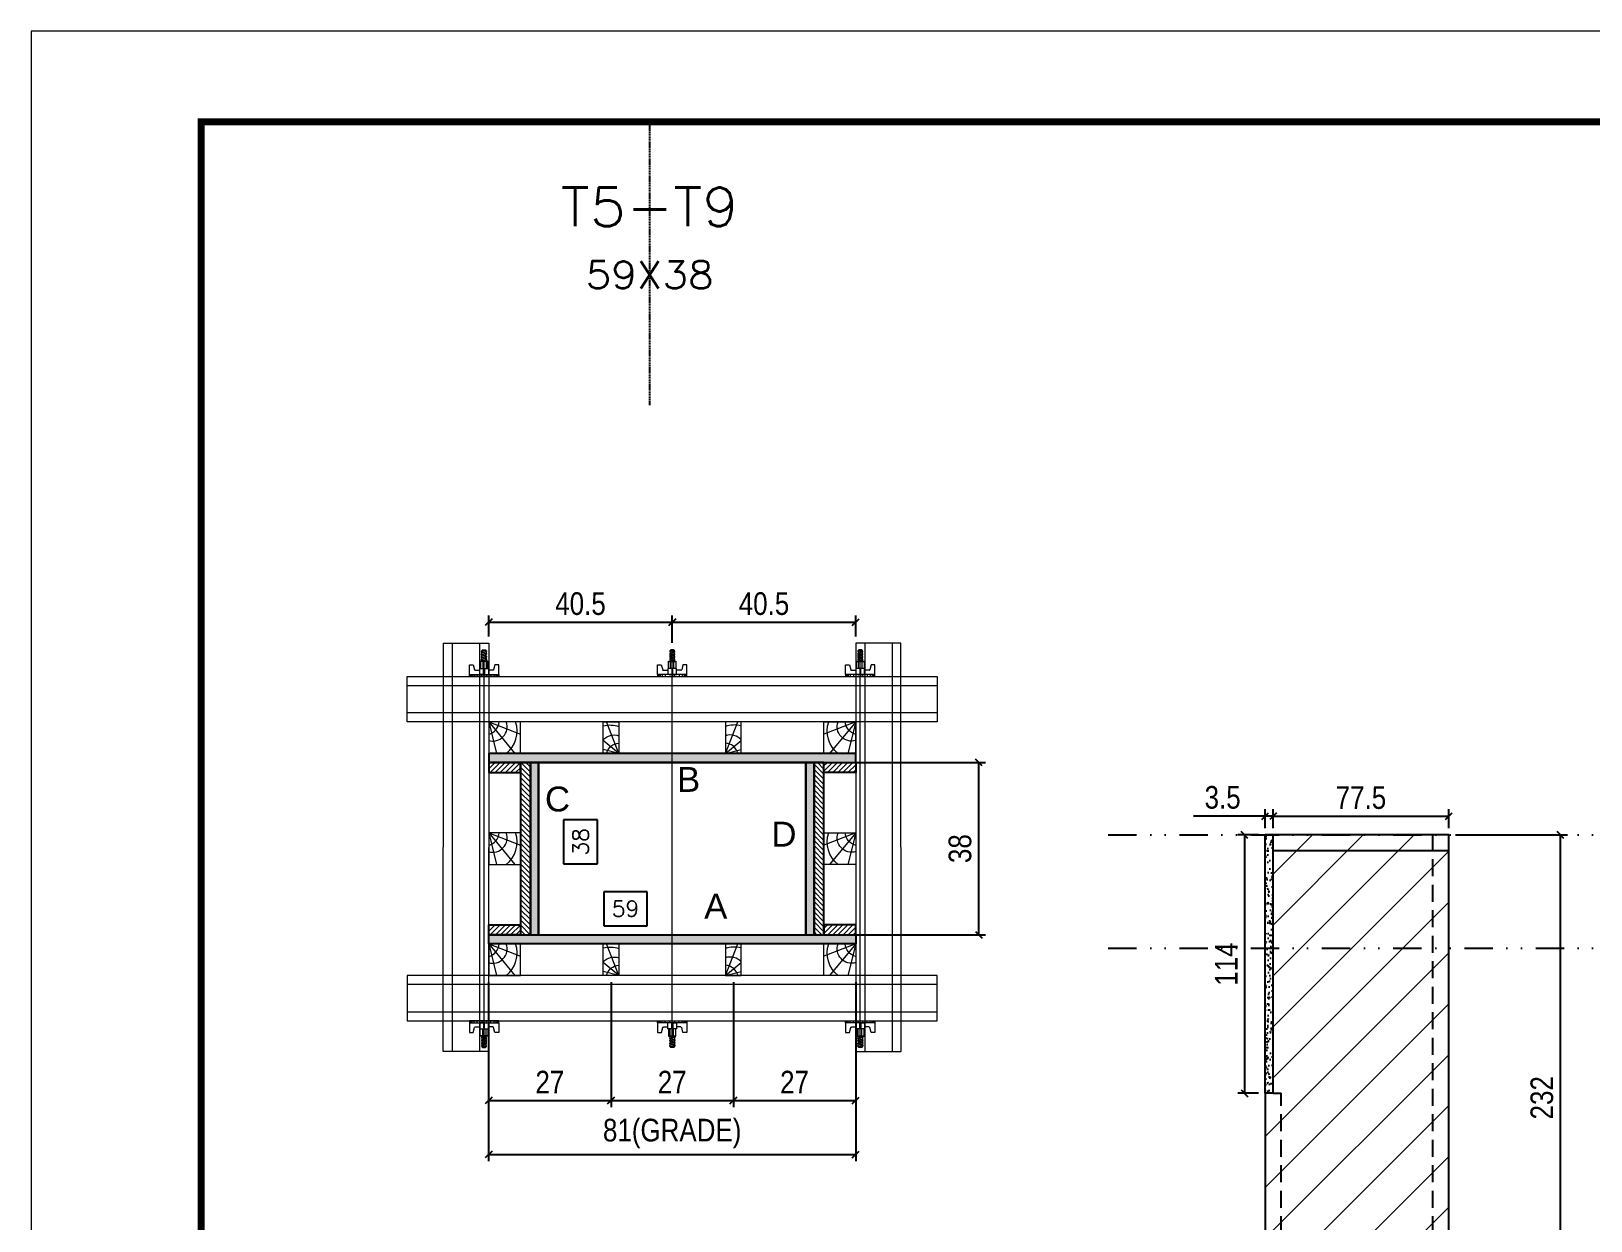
# Model space of a CAD drawing. Extents: x 14400 to 27878, y -21631 to 6985.
# Drawn here: x 17583 to 18272, y -7323 to -6798 of the extents above; entities that cross this region are included whole.
import ezdxf
from ezdxf.enums import TextEntityAlignment as Align

# ---------------------------------------------------------------- set-up
doc = ezdxf.new("R2010")
doc.units = 0
for name, pattern in [('DASHED', [0.75, 0.5, -0.25]), ('DIVIDE2', [0.625, 0.25, -0.125, 0, -0.125, 0, -0.125]), ('HIDDEN', [0.375, 0.25, -0.125])]:
    doc.linetypes.add(name, pattern=pattern)
for name, color, linetype in [('CHAPA', 1, 'Continuous'), ('COTA', 241, 'Continuous'), ('MEIO_PONT', 93, 'Continuous'), ('Nível', 160, 'Continuous'), ('Painéis', 200, 'Continuous'), ('SARR_2.2x7', 40, 'Continuous'), ('SARRAFO', 251, 'Continuous'), ('Texto de Titulo', 7, 'Continuous'), ('Texto Qtd Sarr', 242, 'Continuous'), ('TEXTO_GERAL', 7, 'Continuous')]:
    doc.layers.add(name, color=color, linetype=linetype)
for name, color, linetype, lineweight in [('Folhas', 255, 'Continuous', 9), ('Hachura', 251, 'Continuous', 9), ('Madeira', 126, 'Continuous', 18), ('Perfil Metálico', 224, 'Continuous', 18), ('SARRAFO DE PRESSAO', 251, 'DASHED', 9), ('Texto Seção', 7, 'Continuous', 15)]:
    doc.layers.add(name, color=color, linetype=linetype, lineweight=lineweight)
doc.styles.add('ARIAL', font='arial.ttf')
doc.styles.add('COTA TECNICA', font='techl___.ttf', dxfattribs={"height": 10})
doc.styles.add('COTA TECNICA 2X', font='techl___.ttf', dxfattribs={"height": 10})
doc.styles.add('ROMANS', font='romans.shx')
doc.dimstyles.new('PAINEL', dxfattribs={"dimtxt": 10, "dimasz": 3, "dimexe": 3, "dimexo": 3, "dimgap": 3, "dimtad": 1, "dimdec": 1, "dimzin": 12, "dimdsep": 46, "dimtxsty": 'COTA TECNICA', "dimblk1": 'OBLIQUE', "dimblk2": 'OBLIQUE', "dimsah": 1, "dimcen": 0.9, "dimclrd": 4, "dimclre": 4, "dimclrt": 240, "dimadec": 1, "dimazin": 3, "dimtfac": 1, "dimtdec": 1, "dimtmove": 0, "dimatfit": 3, "dimfxl": 1, "dimtolj": 1, "dimtzin": 12, "dimarcsym": 0})
doc.dimstyles.new('SECAO PILAR', dxfattribs={"dimtxt": 10, "dimasz": 3, "dimexe": 3, "dimexo": 3, "dimgap": 3, "dimtad": 1, "dimdec": 1, "dimlfac": 0.5, "dimzin": 12, "dimdsep": 46, "dimtxsty": 'COTA TECNICA 2X', "dimblk1": 'OBLIQUE', "dimblk2": 'OBLIQUE', "dimsah": 1, "dimcen": 0.9, "dimclrd": 256, "dimclre": 256, "dimclrt": 256, "dimadec": 1, "dimazin": 3, "dimtfac": 1, "dimtdec": 1, "dimtmove": 0, "dimatfit": 3, "dimfxl": 1, "dimtolj": 1, "dimtzin": 12, "dimarcsym": 0})
doc.dimstyles.new('SECÇÃO 2', dxfattribs={"dimtxt": 7, "dimasz": 6, "dimexe": 0.18, "dimexo": 2, "dimgap": -4, "dimtad": 3, "dimdec": 1, "dimlfac": 0.5, "dimzin": 12, "dimdsep": 46, "dimtxsty": 'ROMANS', "dimblk": 'ARCHTICK', "dimcen": 0.09, "dimse1": 1, "dimse2": 1, "dimsd1": 1, "dimsd2": 1, "dimclrd": 180, "dimclre": 5, "dimclrt": 1, "dimadec": 0, "dimazin": 3, "dimtfac": 1, "dimtdec": 1, "dimtofl": 0, "dimtmove": 0, "dimatfit": 3, "dimldrblk": 'ARCHTICK', "dimfxl": 1, "dimtolj": 1, "dimtzin": 0, "dimarcsym": 0})

# ---------------------------------------------------------------- blocks, each defined once
blk = doc.blocks.new('9999999999')
at = {"layer": 'Folhas'}
blk.add_lwpolyline([(98138.98, 34190.21), (99623.98, 34190.21), (99623.98, 35240.21), (98138.98, 35240.21)], close=True, dxfattribs=at)
at = {"layer": 'Folhas', "color": 30, "const_width": 3}
blk.add_lwpolyline([(98213.98, 34230.21), (99583.98, 34230.21), (99583.98, 35200.21), (98213.98, 35200.21)], close=True, dxfattribs=at)
blk = doc.blocks.new('titulo1')
at = {"layer": 'Defpoints', "color": 252, "linetype": 'HIDDEN', "ltscale": 2}
blk.add_line((0, 0), (0, 125), dxfattribs=at)
at = {"layer": 'Defpoints', "style": 'ROMANS', "oblique": 15}
blk.add_attdef('FOLHA', text='', height=10, dxfattribs=at).set_placement((0, 15.58), align=Align.MIDDLE_CENTER)
at = {"layer": 'Texto Qtd Sarr', "color": 3, "style": 'ROMANS', "oblique": 15}
for tag, height, p in [('TITULO', 17, (0, 71.45)), ('SEÇÃO', 12, (0, 41.55))]:
    blk.add_attdef(tag, text='', height=height, dxfattribs=at).set_placement(p, align=Align.MIDDLE_CENTER)
blk = doc.blocks.new('*D2176')
at = {"layer": 'COTA', "color": 180, "lineweight": -2, "transparency": 16777216}
for p, q in [((17855.28, -7177.93), (17836.28, -7177.93)), ((17836.28, -7177.93), (17836.28, -7192.93)), ((17855.28, -7192.93), (17855.28, -7177.93)), ((17836.28, -7192.93), (17855.28, -7192.93))]:
    blk.add_line(p, q, dxfattribs=at)
at = {"layer": 'Defpoints', "color": 0, "transparency": 16777216}
for p in [(17807.39, -7196.93), (17925.39, -7196.93), (17925.39, -7196.93)]:
    blk.add_point(p, dxfattribs=at)
at = {"layer": 'COTA', "color": 1, "transparency": 16777216, "insert": (17845.78, -7185.43), "char_height": 7, "attachment_point": 5, "style": 'ROMANS'}
blk.add_mtext('\\A1;59', dxfattribs=at)
blk = doc.blocks.new('_ArchTick')
at = {"color": 0, "linetype": 'ByBlock', "const_width": 0.15}
blk.add_lwpolyline([(-0.5, -0.5), (0.5, 0.5)], dxfattribs=at)
blk = doc.blocks.new('*D2177')
at = {"layer": 'COTA', "color": 180, "lineweight": -2, "transparency": 16777216}
for p, q in [((17833.47, -7146.26), (17818.47, -7146.26)), ((17818.47, -7146.26), (17818.47, -7165.6)), ((17833.47, -7165.6), (17833.47, -7146.26)), ((17818.47, -7165.6), (17833.47, -7165.6))]:
    blk.add_line(p, q, dxfattribs=at)
at = {"layer": 'Defpoints', "color": 0, "transparency": 16777216}
for p in [(17807.39, -7120.93), (17837.47, -7120.93), (17807.39, -7196.93)]:
    blk.add_point(p, dxfattribs=at)
at = {"layer": 'COTA', "color": 1, "transparency": 16777216, "insert": (17825.97, -7155.93), "char_height": 7, "attachment_point": 5, "rotation": 90, "style": 'ROMANS'}
blk.add_mtext('\\A1;38', dxfattribs=at)
blk = doc.blocks.new('_Oblique')
at = {"color": 0, "linetype": 'ByBlock', "lineweight": -2}
blk.add_line((-0.5, -0.5), (0.5, 0.5), dxfattribs=at)
blk = doc.blocks.new('*D2181')
at = {"layer": 'COTA', "lineweight": -2, "transparency": 16777216}
for p, q in [((17931.99, -7120.93), (18004.72, -7120.93)), ((18001.72, -7196.93), (18001.72, -7120.93)), ((17931.99, -7196.93), (18004.72, -7196.93))]:
    blk.add_line(p, q, dxfattribs=at)
at = {"layer": 'Defpoints', "color": 0, "transparency": 16777216}
for p in [(17928.99, -7120.93), (18001.72, -7120.93), (17928.99, -7196.93)]:
    blk.add_point(p, dxfattribs=at)
at = {"layer": 'COTA', "lineweight": -2, "transparency": 16777216, "xscale": 3, "yscale": 3, "zscale": 3}
for p, rotation in [((18001.72, -7120.93), 90), ((18001.72, -7196.93), 270)]:
    blk.add_blockref('_Oblique', p, dxfattribs=dict(at, rotation=rotation))
at = {"layer": 'COTA', "transparency": 16777216, "insert": (17993.48, -7158.93), "char_height": 10, "attachment_point": 5, "rotation": 90, "style": 'COTA TECNICA 2X'}
blk.add_mtext('\\A1;38', dxfattribs=at)
blk = doc.blocks.new('*D2178')
at = {"layer": 'COTA', "lineweight": -2, "transparency": 16777216}
for p, q in [((17785.39, -7217.93), (17785.39, -7296.88)), ((17947.39, -7217.93), (17947.39, -7296.88)), ((17785.39, -7293.88), (17947.39, -7293.88))]:
    blk.add_line(p, q, dxfattribs=at)
at = {"layer": 'Defpoints', "color": 0, "transparency": 16777216}
for p in [(17785.39, -7214.93), (17947.39, -7214.93), (17947.39, -7293.88)]:
    blk.add_point(p, dxfattribs=at)
at = {"layer": 'COTA', "lineweight": -2, "transparency": 16777216, "xscale": 3, "yscale": 3, "zscale": 3, "rotation": 180}
blk.add_blockref('_Oblique', (17785.39, -7293.88), dxfattribs=at)
at = {"layer": 'COTA', "lineweight": -2, "transparency": 16777216, "xscale": 3, "yscale": 3, "zscale": 3}
blk.add_blockref('_Oblique', (17947.39, -7293.88), dxfattribs=at)
at = {"layer": 'COTA', "transparency": 16777216, "insert": (17866.39, -7284.66), "char_height": 10, "attachment_point": 5, "style": 'COTA TECNICA 2X'}
blk.add_mtext('\\A1;81(GRADE)', dxfattribs=at)
blk = doc.blocks.new('*D2179')
at = {"layer": 'COTA', "lineweight": -2, "transparency": 16777216}
for p, q in [((17893.39, -7217.93), (17893.39, -7273.04)), ((17947.39, -7217.93), (17947.39, -7273.04)), ((17893.39, -7270.04), (17947.39, -7270.04))]:
    blk.add_line(p, q, dxfattribs=at)
at = {"layer": 'Defpoints', "color": 0, "transparency": 16777216}
for p in [(17893.39, -7214.93), (17947.39, -7214.93), (17947.39, -7270.04)]:
    blk.add_point(p, dxfattribs=at)
at = {"layer": 'COTA', "lineweight": -2, "transparency": 16777216, "xscale": 3, "yscale": 3, "zscale": 3, "rotation": 180}
blk.add_blockref('_Oblique', (17893.39, -7270.04), dxfattribs=at)
at = {"layer": 'COTA', "lineweight": -2, "transparency": 16777216, "xscale": 3, "yscale": 3, "zscale": 3}
blk.add_blockref('_Oblique', (17947.39, -7270.04), dxfattribs=at)
at = {"layer": 'COTA', "transparency": 16777216, "insert": (17920.39, -7261.97), "char_height": 10, "attachment_point": 5, "style": 'COTA TECNICA 2X'}
blk.add_mtext('\\A1;27', dxfattribs=at)
blk = doc.blocks.new('*D2180')
at = {"layer": 'COTA', "lineweight": -2, "transparency": 16777216}
for p, q in [((17785.39, -7217.93), (17785.39, -7273.04)), ((17839.39, -7217.93), (17839.39, -7273.04)), ((17785.39, -7270.04), (17839.39, -7270.04))]:
    blk.add_line(p, q, dxfattribs=at)
at = {"layer": 'Defpoints', "color": 0, "transparency": 16777216}
for p in [(17785.39, -7214.93), (17839.39, -7214.93), (17839.39, -7270.04)]:
    blk.add_point(p, dxfattribs=at)
at = {"layer": 'COTA', "lineweight": -2, "transparency": 16777216, "xscale": 3, "yscale": 3, "zscale": 3, "rotation": 180}
blk.add_blockref('_Oblique', (17785.39, -7270.04), dxfattribs=at)
at = {"layer": 'COTA', "lineweight": -2, "transparency": 16777216, "xscale": 3, "yscale": 3, "zscale": 3}
blk.add_blockref('_Oblique', (17839.39, -7270.04), dxfattribs=at)
at = {"layer": 'COTA', "transparency": 16777216, "insert": (17812.39, -7261.97), "char_height": 10, "attachment_point": 5, "style": 'COTA TECNICA 2X'}
blk.add_mtext('\\A1;27', dxfattribs=at)
blk = doc.blocks.new('C')
at = {"layer": 'Hachura', "color": 0}
for p, q in [((0, 3.22), (0, -3.22)), ((0.45, 3.22), (0, 3.22)), ((0.46, 3.16), (0, 3.16)), ((0.46, 3.05), (0, 3.05)), ((0.46, 2.88), (0, 2.88)), ((0, 2.75), (0, -1.16)), ((0.46, 2.65), (0, 2.65)), ((0.46, 2.23), (0, 2.23)), ((0.46, 1.51), (0, 1.51)), ((0.39, 0.49), (0.17, 0.49)), ((0.45, -3.23), (0.45, 3.22)), ((0.45, 3.22), (2.58, 3.22)), ((1.74, 0.97), (0.45, 0.97)), ((1.45, 0.1), (0.45, 0.1)), ((1.35, 1.94), (1.35, 0.96)), ((2.58, 2.39), (1.47, 2.09)), ((1.74, -0.97), (1.74, 0.97)), ((1.74, 0.97), (1.74, 0.84)), ((1.74, 0.97), (1.74, 0.84)), ((1.74, 0.84), (3.35, 0.84)), ((3.35, 0.45), (1.74, 0.45)), ((2.58, 3.22), (2.58, 2.39)), ((3.32, 0.84), (3.32, -0.84)), ((3.35, 0.84), (3.35, -0.84)), ((3.68, 0.45), (3.35, 0.45)), ((3.84, -0.52), (3.35, 0.45)), ((3.35, 0.06), (3.67, -0.57)), ((3.68, 0.45), (4.16, -0.52)), ((3.72, 0.5), (4.25, -0.57)), ((4.37, -0.55), (3.83, 0.53)), ((4.15, 0.45), (3.93, 0.45)), ((4.42, -0.52), (3.93, 0.45)), ((4.15, 0.45), (4.26, 0.45)), ((4.26, 0.45), (4.74, -0.52)), ((4.3, 0.5), (4.83, -0.57)), ((4.95, -0.55), (4.41, 0.53)), ((4.51, 0.45), (4.84, 0.45)), ((5, -0.52), (4.51, 0.45)), ((4.84, 0.45), (5.32, -0.52)), ((4.88, 0.5), (5.41, -0.57)), ((5.53, -0.55), (4.99, 0.53)), ((5.58, -0.52), (5.09, 0.45)), ((5.42, 0.45), (5.09, 0.45)), ((5.58, -0.52), (5.09, 0.45)), ((5.42, 0.45), (5.74, -0.19)), ((5.46, 0.5), (5.74, -0.07)), ((5.74, 0.19), (5.57, 0.53)), ((5.74, 0.32), (5.68, 0.45)), ((5.68, 0.45), (5.74, 0.45)), ((5.74, 0.45), (5.9, 0.29)), ((5.74, 0.45), (5.74, -0.52)), ((5.9, -0.36), (5.9, 0.29)), ((0.45, 0), (0, 0)), ((0.46, -1.52), (0, -1.52)), ((0.46, -2.23), (0, -2.23)), ((0.46, -2.65), (0, -2.65)), ((0.46, -2.88), (0, -2.88)), ((0.46, -3.05), (0, -3.05)), ((0.46, -3.16), (0, -3.16)), ((0, -3.22), (2.57, -3.22)), ((0.08, -0.48), (0.29, -0.48)), ((0.29, -0.48), (0.4, -0.48)), ((0.45, 0), (0.45, -0.97)), ((0.45, -0.16), (1.45, -0.16)), ((0.45, -0.65), (0.45, -0.32)), ((0.45, -3.23), (0.45, -0.65)), ((0.45, -0.97), (1.74, -0.97)), ((1.35, -1.94), (1.35, -0.97)), ((2.58, -2.39), (1.47, -2.1)), ((3.35, -0.32), (1.74, -0.32)), ((3.35, -0.84), (1.74, -0.84)), ((2.58, -3.23), (2.58, -2.39)), ((3.35, -0.07), (3.58, -0.52)), ((3.35, -0.52), (3.58, -0.52)), ((3.84, -0.52), (4.16, -0.52)), ((4.42, -0.52), (4.74, -0.52)), ((4.63, -0.52), (4.74, -0.52)), ((5, -0.52), (5.32, -0.52)), ((5.58, -0.52), (5.74, -0.52)), ((5.74, -0.52), (5.9, -0.36)), ((5.74, -0.52), (5.74, -0.52))]:
    blk.add_line(p, q, dxfattribs=at)
for centre, radius, start, end in [((1.52, 1.94), 0.161, 104.7436, 180), ((1.44, -0.03), 0.129, 272.695, 87.305), ((3.81, 0.39), 0.143, 25.5688, 154.4312), ((4.39, 0.39), 0.143, 25.5688, 154.4312), ((4.97, 0.39), 0.143, 25.5688, 154.4312), ((5.55, 0.39), 0.143, 25.5688, 154.4312), ((0.17, -0.37), 0.174, 221.744, 317.8592), ((1.52, -1.94), 0.161, 180, 255.2564), ((3.71, -0.4), 0.174, 222.1408, 318.256), ((4.29, -0.4), 0.174, 222.1408, 318.256), ((4.87, -0.4), 0.174, 222.1408, 318.256), ((5.45, -0.4), 0.174, 222.1408, 318.256), ((5.61, -0.4), 0.174, 317.8592, 318.256)]:
    blk.add_arc(centre, radius, start, end, dxfattribs=at)
blk = doc.blocks.new('PONTALETE')
at = {"layer": 'Madeira'}
for q in [(2.71, 7), (7, 5.76), (7, 1.74)]:
    blk.add_line((0, 0), q, dxfattribs=at)
blk.add_lwpolyline([(0, 0), (7, 0), (7, 7), (0, 7)], close=True, dxfattribs=at)
for centre, radius, start, end in [((2.04, 0.06), 6.23, 37.2818, 109.0913), ((1.09, 0.9), 3.19, 343.603, 109.9847), ((-0.21, -0.78), 3.09, 14.6322, 86.0383)]:
    blk.add_arc(centre, radius, start, end, dxfattribs=at)
blk = doc.blocks.new('MEIO PONTALETE')
at = {"layer": 'Madeira'}
for q in [(2.71, 7), (3.5, 2.88), (3.5, 0.87)]:
    blk.add_line((0, 0), q, dxfattribs=at)
blk.add_lwpolyline([(0, 0), (3.5, 0), (3.5, 7), (0, 7)], close=True, dxfattribs=at)
for centre, radius, start, end in [((2.04, 0.06), 6.23, 76.4499, 109.0913), ((1.09, 0.9), 3.19, 40.9063, 109.9847), ((-0.21, -0.78), 3.09, 14.6322, 86.0383)]:
    blk.add_arc(centre, radius, start, end, dxfattribs=at)
blk = doc.blocks.new('*D2182')
at = {"layer": 'COTA', "lineweight": -2, "transparency": 16777216}
for p, q in [((17839.39, -7217.93), (17839.39, -7273.04)), ((17893.39, -7217.93), (17893.39, -7273.04)), ((17839.39, -7270.04), (17893.39, -7270.04))]:
    blk.add_line(p, q, dxfattribs=at)
at = {"layer": 'Defpoints', "color": 0, "transparency": 16777216}
for p in [(17839.39, -7214.93), (17893.39, -7214.93), (17893.39, -7270.04)]:
    blk.add_point(p, dxfattribs=at)
at = {"layer": 'COTA', "lineweight": -2, "transparency": 16777216, "xscale": 3, "yscale": 3, "zscale": 3, "rotation": 180}
blk.add_blockref('_Oblique', (17839.39, -7270.04), dxfattribs=at)
at = {"layer": 'COTA', "lineweight": -2, "transparency": 16777216, "xscale": 3, "yscale": 3, "zscale": 3}
blk.add_blockref('_Oblique', (17893.39, -7270.04), dxfattribs=at)
at = {"layer": 'COTA', "transparency": 16777216, "insert": (17866.39, -7261.97), "char_height": 10, "attachment_point": 5, "style": 'COTA TECNICA 2X'}
blk.add_mtext('\\A1;27', dxfattribs=at)
blk = doc.blocks.new('*D2183')
at = {"layer": 'COTA', "lineweight": -2, "transparency": 16777216}
for p, q in [((17785.4, -7065.3), (17785.4, -7055.97)), ((17866.45, -7068.13), (17866.45, -7055.97)), ((17785.4, -7058.97), (17866.45, -7058.97))]:
    blk.add_line(p, q, dxfattribs=at)
at = {"layer": 'Defpoints', "color": 0, "transparency": 16777216}
for p in [(17866.45, -7058.97), (17785.4, -7068.3), (17866.45, -7071.13)]:
    blk.add_point(p, dxfattribs=at)
at = {"layer": 'COTA', "lineweight": -2, "transparency": 16777216, "xscale": 3, "yscale": 3, "zscale": 3, "rotation": 180}
blk.add_blockref('_Oblique', (17785.4, -7058.97), dxfattribs=at)
at = {"layer": 'COTA', "lineweight": -2, "transparency": 16777216, "xscale": 3, "yscale": 3, "zscale": 3}
blk.add_blockref('_Oblique', (17866.45, -7058.97), dxfattribs=at)
at = {"layer": 'COTA', "transparency": 16777216, "insert": (17825.93, -7050.86), "char_height": 10, "attachment_point": 5, "style": 'COTA TECNICA 2X'}
blk.add_mtext('\\A1;40.5', dxfattribs=at)
blk = doc.blocks.new('*D2184')
at = {"layer": 'COTA', "lineweight": -2, "transparency": 16777216}
for p, q in [((17866.45, -7068.13), (17866.45, -7055.97)), ((17947.39, -7065.3), (17947.39, -7055.97)), ((17866.45, -7058.97), (17947.39, -7058.97))]:
    blk.add_line(p, q, dxfattribs=at)
at = {"layer": 'Defpoints', "color": 0, "transparency": 16777216}
for p in [(17947.39, -7058.97), (17947.39, -7068.3), (17866.45, -7071.13)]:
    blk.add_point(p, dxfattribs=at)
at = {"layer": 'COTA', "lineweight": -2, "transparency": 16777216, "xscale": 3, "yscale": 3, "zscale": 3, "rotation": 180}
blk.add_blockref('_Oblique', (17866.45, -7058.97), dxfattribs=at)
at = {"layer": 'COTA', "lineweight": -2, "transparency": 16777216, "xscale": 3, "yscale": 3, "zscale": 3}
blk.add_blockref('_Oblique', (17947.39, -7058.97), dxfattribs=at)
at = {"layer": 'COTA', "transparency": 16777216, "insert": (17906.92, -7050.86), "char_height": 10, "attachment_point": 5, "style": 'COTA TECNICA 2X'}
blk.add_mtext('\\A1;40.5', dxfattribs=at)
blk = doc.blocks.new('*D2192')
at = {"layer": 'COTA', "color": 4, "lineweight": -2, "transparency": 16777216}
for p, q in [((18212.16, -7152.89), (18261.53, -7152.89)), ((18258.53, -7384.89), (18258.53, -7152.89)), ((18212.16, -7384.89), (18261.53, -7384.89))]:
    blk.add_line(p, q, dxfattribs=at)
at = {"layer": 'Defpoints', "color": 0, "transparency": 16777216}
for p in [(18209.16, -7152.89), (18258.53, -7152.89), (18209.16, -7384.89)]:
    blk.add_point(p, dxfattribs=at)
at = {"layer": 'COTA', "color": 4, "lineweight": -2, "transparency": 16777216, "xscale": 3, "yscale": 3, "zscale": 3}
for p, rotation in [((18258.53, -7152.89), 90), ((18258.53, -7384.89), 270)]:
    blk.add_blockref('_Oblique', p, dxfattribs=dict(at, rotation=rotation))
at = {"layer": 'COTA', "color": 240, "transparency": 16777216, "insert": (18250.31, -7268.89), "char_height": 10, "attachment_point": 5, "rotation": 90, "style": 'COTA TECNICA'}
blk.add_mtext('\\A1;232', dxfattribs=at)
blk = doc.blocks.new('*D2916')
at = {"layer": 'COTA', "color": 4, "lineweight": -2, "transparency": 16777216}
for p, q in [((18125.16, -7152.89), (18116.03, -7152.89)), ((18119.03, -7152.89), (18119.03, -7266.89)), ((18125.16, -7266.89), (18116.03, -7266.89))]:
    blk.add_line(p, q, dxfattribs=at)
at = {"layer": 'Defpoints', "color": 0, "transparency": 16777216}
for p in [(18128.16, -7152.89), (18119.03, -7266.89), (18128.16, -7266.89)]:
    blk.add_point(p, dxfattribs=at)
at = {"layer": 'COTA', "color": 4, "lineweight": -2, "transparency": 16777216, "xscale": 3, "yscale": 3, "zscale": 3}
for p, rotation in [((18119.03, -7152.89), 90), ((18119.03, -7266.89), 270)]:
    blk.add_blockref('_Oblique', p, dxfattribs=dict(at, rotation=rotation))
at = {"layer": 'COTA', "color": 240, "transparency": 16777216, "insert": (18110.96, -7209.89), "char_height": 10, "attachment_point": 5, "rotation": 90, "style": 'COTA TECNICA'}
blk.add_mtext('\\A1;114', dxfattribs=at)
blk = doc.blocks.new('*D2917')
at = {"layer": 'COTA', "color": 4, "lineweight": -2, "transparency": 16777216}
for p, q in [((18128.16, -7144.57), (18096.55, -7144.57)), ((18128.16, -7149.89), (18128.16, -7141.57)), ((18131.66, -7144.57), (18128.16, -7144.57)), ((18131.66, -7149.89), (18131.66, -7141.57)), ((18131.66, -7144.57), (18134.66, -7144.57))]:
    blk.add_line(p, q, dxfattribs=at)
at = {"layer": 'Defpoints', "color": 0, "transparency": 16777216}
for p in [(18128.16, -7144.57), (18128.16, -7152.89), (18131.66, -7152.89)]:
    blk.add_point(p, dxfattribs=at)
at = {"layer": 'COTA', "color": 4, "lineweight": -2, "transparency": 16777216, "xscale": 3, "yscale": 3, "zscale": 3}
blk.add_blockref('_Oblique', (18128.16, -7144.57), dxfattribs=at)
at = {"layer": 'COTA', "color": 4, "lineweight": -2, "transparency": 16777216, "xscale": 3, "yscale": 3, "zscale": 3, "rotation": 180}
blk.add_blockref('_Oblique', (18131.66, -7144.57), dxfattribs=at)
at = {"layer": 'COTA', "color": 240, "transparency": 16777216, "insert": (18109.36, -7136.35), "char_height": 10, "attachment_point": 5, "style": 'COTA TECNICA'}
blk.add_mtext('\\A1;3.5', dxfattribs=at)
blk = doc.blocks.new('*D2918')
at = {"layer": 'COTA', "color": 4, "lineweight": -2, "transparency": 16777216}
for p, q in [((18131.66, -7149.89), (18131.66, -7141.57)), ((18131.66, -7144.57), (18209.16, -7144.57)), ((18209.16, -7149.89), (18209.16, -7141.57))]:
    blk.add_line(p, q, dxfattribs=at)
at = {"layer": 'Defpoints', "color": 0, "transparency": 16777216}
for p in [(18209.16, -7144.57), (18131.66, -7152.89), (18209.16, -7152.89)]:
    blk.add_point(p, dxfattribs=at)
at = {"layer": 'COTA', "color": 4, "lineweight": -2, "transparency": 16777216, "xscale": 3, "yscale": 3, "zscale": 3, "rotation": 180}
blk.add_blockref('_Oblique', (18131.66, -7144.57), dxfattribs=at)
at = {"layer": 'COTA', "color": 4, "lineweight": -2, "transparency": 16777216, "xscale": 3, "yscale": 3, "zscale": 3}
blk.add_blockref('_Oblique', (18209.16, -7144.57), dxfattribs=at)
at = {"layer": 'COTA', "color": 240, "transparency": 16777216, "insert": (18170.41, -7136.46), "char_height": 10, "attachment_point": 5, "style": 'COTA TECNICA'}
blk.add_mtext('\\A1;77.5', dxfattribs=at)

msp = doc.modelspace()

# ---------------------------------------------------------------- hatches: boundary and pattern name
at = {"layer": 'COTA'}
h = msp.add_hatch(dxfattribs=at)
h.set_pattern_fill('AR-CONC', color=256, scale=0.03)
h.set_pattern_definition([(50, (-1585, 0), (5.4655401, -0.4781726), [0.5715, -6.2865]), (355, (-1585, 0), (-1.0573026, 5.7317054), [0.4572, -5.0292175]), (100.451445, (-1584.5445, -0.04), (4.4082374, 5.2535326), [0.4857003, -5.3427073]), (46.1842, (-1585, 1.524), (8.1323712, -1.2612698), [0.85725, -9.42975]), (96.635558, (-1584.322, 1.419), (7.122124, 7.4227837), [0.7285507, -8.0140682]), (351.18415, (-1585, 1.524), (7.122124, 7.4227837), [0.685799, -7.543792]), (21, (-1584.238, 1.143), (4.5484317, -3.0679559), [0.5715, -6.2865]), (326, (-1584.238, 1.143), (1.8540609, 5.525639), [0.4572, -5.0292]), (71.451445, (-1583.859, 0.8873), (6.4024926, 2.4576831), [0.4857003, -5.3426981]), (37.5, (-1585, 0), (0.0926581, 2.53665117), [0, -4.96824, 0, -5.1054, 0, -5.04825]), (7.5, (-1585, 0), (2.00458988, 3.00541724), [0, -2.91084, 0, -4.85394, 0, -1.92405]), (327.5, (-1586.6993, 0), (4.06771786, -0.17186232), [0, -1.905, 0, -5.9436, 0, -7.8867]), (317.5, (-1587.4613, 0), (4.44387544, 0.76279473), [0, -2.4765, 0, -3.94716, 0, -5.6007])])
h.paths.add_polyline_path([(18131.658, -7202.891), (18128.158, -7202.891), (18128.158, -7266.891), (18131.658, -7266.891)])
h.paths.add_polyline_path([(18128.158, -7202.891), (18131.658, -7202.891), (18131.658, -7152.891), (18128.158, -7152.891)])
at = {"layer": 'Hachura'}
h = msp.add_hatch(color=256, dxfattribs=at)
h.dxf.hatch_style = 1
h.paths.add_polyline_path([(17947.394, -7120.931), (17947.394, -7116.931), (17785.394, -7116.931), (17785.394, -7120.931)])
h = msp.add_hatch(color=256, dxfattribs=at)
h.dxf.hatch_style = 1
h.paths.add_polyline_path([(17947.394, -7120.931), (17947.394, -7116.931), (17785.394, -7116.931), (17785.394, -7120.931)])
h = msp.add_hatch(dxfattribs=at)
h.set_pattern_fill('ANSI31', color=256, scale=0.5, angle=180, style=0)
h.set_pattern_definition([(225, (8661.4426, -30050.3396), (1.12253202, -1.12253202), [])])
h.paths.add_polyline_path([(17799.394, -7120.931), (17799.394, -7125.331), (17785.394, -7125.331), (17785.394, -7120.931)])
h = msp.add_hatch(dxfattribs=at)
h.set_pattern_fill('ANSI31', color=256, scale=0.5, angle=90, style=0)
h.set_pattern_definition([(135, (-4980.4137, 2366.0204), (-1.12253202, -1.12253202), [])])
h.paths.add_polyline_path([(17803.794, -7196.931), (17799.394, -7196.931), (17799.394, -7120.931), (17803.794, -7120.931)])
h = msp.add_hatch(color=256, dxfattribs=at)
h.dxf.hatch_style = 1
h.paths.add_polyline_path([(17803.794, -7196.931), (17807.394, -7196.931), (17807.394, -7120.931), (17803.794, -7120.931)])
h = msp.add_hatch(color=256, dxfattribs=at)
h.dxf.hatch_style = 1
h.paths.add_polyline_path([(17803.794, -7196.931), (17807.394, -7196.931), (17807.394, -7120.931), (17803.794, -7120.931)])
h = msp.add_hatch(color=256, dxfattribs=at)
h.dxf.hatch_style = 1
h.paths.add_polyline_path([(17925.394, -7196.931), (17928.994, -7196.931), (17928.994, -7120.931), (17925.394, -7120.931)])
h = msp.add_hatch(color=256, dxfattribs=at)
h.dxf.hatch_style = 1
h.paths.add_polyline_path([(17925.394, -7196.931), (17928.994, -7196.931), (17928.994, -7120.931), (17925.394, -7120.931)])
h = msp.add_hatch(dxfattribs=at)
h.set_pattern_fill('ANSI31', color=256, scale=0.5, angle=90, style=0)
h.set_pattern_definition([(135, (-4962.4137, 2324.0204), (-1.12253202, -1.12253202), [])])
h.paths.add_polyline_path([(17928.994, -7120.931), (17933.394, -7120.931), (17933.394, -7196.931), (17928.994, -7196.931)])
h = msp.add_hatch(dxfattribs=at)
h.set_pattern_fill('ANSI31', color=256, scale=0.5, angle=180, style=0)
h.set_pattern_definition([(225, (8444.4426, -30050.3396), (1.12253202, -1.12253202), [])])
h.paths.add_polyline_path([(17933.394, -7120.931), (17933.394, -7125.331), (17947.394, -7125.331), (17947.394, -7120.931)])
h = msp.add_hatch(dxfattribs=at)
h.set_pattern_fill('ANSI31', color=256, scale=5)
h.paths.add_polyline_path([(18209.158, -7152.891), (18131.658, -7152.891), (18131.658, -7266.891), (18128.158, -7266.891), (18128.158, -7384.891), (18209.158, -7384.891)])
h.paths.add_polyline_path([(18209.158, -7384.891), (18128.158, -7384.891), (18128.158, -7506.891), (18209.158, -7506.891)])
h.paths.add_polyline_path([(18468.626, -7384.891), (18387.626, -7384.891), (18387.626, -7506.891), (18468.626, -7506.891)])
h.paths.add_polyline_path([(18468.626, -7266.891), (18387.626, -7266.891), (18387.626, -7384.891), (18468.626, -7384.891)])
h.paths.add_polyline_path([(18468.626, -7152.891), (18387.626, -7152.891), (18387.626, -7202.891), (18468.626, -7202.891)])
h.paths.add_polyline_path([(18674.276, -7266.891), (18636.276, -7266.891), (18636.276, -7506.891), (18674.276, -7506.891)])
h.paths.add_polyline_path([(18874.347, -7266.891), (18836.347, -7266.891), (18836.347, -7506.891), (18874.347, -7506.891)])
h.paths.add_polyline_path([(18874.347, -7152.891), (18836.347, -7152.891), (18836.347, -7202.891), (18874.347, -7202.891)])
h = msp.add_hatch(dxfattribs=at)
h.set_pattern_fill('ANSI31', color=256, scale=0.5, angle=180, style=0)
h.set_pattern_definition([(225, (8661.4426, -30088.3396), (1.12253202, -1.12253202), [])])
h.paths.add_polyline_path([(17799.394, -7196.931), (17799.394, -7192.531), (17785.394, -7192.531), (17785.394, -7196.931)])
h = msp.add_hatch(dxfattribs=at)
h.set_pattern_fill('ANSI31', color=256, scale=0.5, angle=180, style=0)
h.set_pattern_definition([(225, (8444.4426, -30088.3396), (1.12253202, -1.12253202), [])])
h.paths.add_polyline_path([(17933.394, -7196.931), (17933.394, -7192.531), (17947.394, -7192.531), (17947.394, -7196.931)])
h = msp.add_hatch(color=256, dxfattribs=at)
h.dxf.hatch_style = 1
h.paths.add_polyline_path([(17947.394, -7196.931), (17947.394, -7200.931), (17785.394, -7200.931), (17785.394, -7196.931)])
h = msp.add_hatch(color=256, dxfattribs=at)
h.dxf.hatch_style = 1
h.paths.add_polyline_path([(17947.394, -7196.931), (17947.394, -7200.931), (17785.394, -7200.931), (17785.394, -7196.931)])

# ---------------------------------------------------------------- linework, layer by layer
at = {"layer": 'CHAPA'}
for points in [[(17947.394, -7120.931), (17947.394, -7116.931), (17785.394, -7116.931), (17785.394, -7120.931)], [(17947.394, -7120.931), (17947.394, -7116.931), (17785.394, -7116.931), (17785.394, -7120.931)], [(17803.794, -7196.931), (17807.394, -7196.931), (17807.394, -7120.931), (17803.794, -7120.931)], [(17803.794, -7196.931), (17807.394, -7196.931), (17807.394, -7120.931), (17803.794, -7120.931)], [(17925.394, -7196.931), (17928.994, -7196.931), (17928.994, -7120.931), (17925.394, -7120.931)], [(17925.394, -7196.931), (17928.994, -7196.931), (17928.994, -7120.931), (17925.394, -7120.931)], [(17947.394, -7196.931), (17947.394, -7200.931), (17785.394, -7200.931), (17785.394, -7196.931)], [(17947.394, -7196.931), (17947.394, -7200.931), (17785.394, -7200.931), (17785.394, -7196.931)]]:
    msp.add_lwpolyline(points, close=True, dxfattribs=at)
at = {"layer": 'COTA'}
for p, q in [((18128.158, -7266.891), (18128.158, -7152.891)), ((18131.658, -7152.891), (18128.158, -7152.891)), ((18131.658, -7266.891), (18135.158, -7266.891))]:
    msp.add_line(p, q, dxfattribs=at)
at = {"layer": 'Hachura'}
for p, q in [((17783.394, -7245.732), (17783.385, -7075.931)), ((17866.387, -7245.732), (17866.396, -7075.931)), ((17949.395, -7245.732), (17949.404, -7075.931))]:
    msp.add_line(p, q, dxfattribs=at)
at = {"layer": 'Madeira'}
for points in [[(17947.394, -7116.931), (17947.394, -7102.931), (17785.394, -7102.931), (17785.394, -7116.931)], [(17947.394, -7200.931), (17947.394, -7214.931), (17785.394, -7214.931), (17785.394, -7200.931)]]:
    msp.add_lwpolyline(points, close=True, dxfattribs=at)
at = {"layer": 'Nível', "color": 4, "linetype": 'DIVIDE2', "ltscale": 50}
for p, q in [((18058.863, -7152.891), (19028.467, -7152.891)), ((18058.863, -7202.891), (19028.467, -7202.891))]:
    msp.add_line(p, q, dxfattribs=at)
at = {"layer": 'Painéis'}
for p, q in [((18209.158, -7152.891), (18131.658, -7152.891)), ((18131.658, -7266.891), (18131.658, -7152.891)), ((18209.158, -7506.891), (18209.158, -7152.891)), ((18128.158, -7266.891), (18128.158, -7506.891)), ((18131.658, -7266.891), (18128.158, -7266.891))]:
    msp.add_line(p, q, dxfattribs=at)
msp.add_lwpolyline([(17807.394, -7120.931), (17807.394, -7196.931), (17925.394, -7196.931), (17925.394, -7120.931)], close=True, dxfattribs=at)
at = {"layer": 'Perfil Metálico'}
for p, q in [((17769.339, -7068.299), (17769.339, -7248.403)), ((17781.339, -7068.299), (17781.339, -7248.403)), ((17951.45, -7068.299), (17951.45, -7248.403)), ((17963.45, -7068.299), (17963.45, -7248.403))]:
    msp.add_line(p, q, dxfattribs=at)
for points in [[(17765.399, -7068.299), (17785.399, -7068.299), (17785.339, -7248.403), (17765.339, -7248.403)], [(17967.39, -7068.299), (17947.39, -7068.299), (17947.45, -7248.403), (17967.45, -7248.403)], [(17983.394, -7082.931), (17983.394, -7102.931), (17749.394, -7102.931), (17749.394, -7082.931)], [(17749.394, -7098.931), (17749.394, -7086.931), (17983.394, -7086.931), (17983.394, -7098.931)], [(17983.394, -7234.931), (17983.394, -7214.931), (17749.394, -7214.931), (17749.394, -7234.931)], [(17749.394, -7218.931), (17749.394, -7230.931), (17983.394, -7230.931), (17983.394, -7218.931)]]:
    msp.add_lwpolyline(points, close=True, dxfattribs=at)
at = {"layer": 'SARR_2.2x7', "linetype": 'HIDDEN', "ltscale": 30}
for p, q in [((18202.158, -7384.891), (18202.158, -7152.891)), ((18135.158, -7384.891), (18135.158, -7266.891))]:
    msp.add_line(p, q, dxfattribs=at)
at = {"layer": 'SARR_2.2x7'}
msp.add_line((18209.158, -7159.891), (18131.658, -7159.891), dxfattribs=at)
at = {"layer": 'SARRAFO'}
for points in [[(17785.394, -7125.331), (17799.394, -7125.331), (17799.394, -7120.931), (17785.394, -7120.931)], [(17799.394, -7120.931), (17799.394, -7196.931), (17803.794, -7196.931), (17803.794, -7120.931)], [(17933.394, -7196.931), (17933.394, -7120.931), (17928.994, -7120.931), (17928.994, -7196.931)], [(17947.394, -7125.331), (17933.394, -7125.331), (17933.394, -7120.931), (17947.394, -7120.931)], [(17785.394, -7192.531), (17799.394, -7192.531), (17799.394, -7196.931), (17785.394, -7196.931)], [(17947.394, -7192.531), (17933.394, -7192.531), (17933.394, -7196.931), (17947.394, -7196.931)]]:
    msp.add_lwpolyline(points, close=True, dxfattribs=at)

# ---------------------------------------------------------------- block references
at = {"layer": 'Hachura', "linetype": 'Continuous', "yscale": 2, "zscale": 2}
for p, xscale, rotation in [((17783.395, -7082.931), -2, 270), ((17866.386, -7082.931), 2, 90), ((17949.394, -7082.931), 2, 90), ((17783.394, -7234.931), 2, 269.9999999999999), ((17866.387, -7234.931), -2, 90), ((17949.395, -7234.931), -2, 90)]:
    msp.add_blockref('C', p, dxfattribs=dict(at, xscale=xscale, rotation=rotation))
at = {"layer": 'MEIO_PONT', "yscale": 2, "zscale": 2}
for p, xscale, rotation in [((17785.394, -7102.931), 2, 269.9999999999999), ((17947.394, -7102.931), -2, 90), ((17785.394, -7151.931), 2, 269.9999999999999), ((17947.394, -7151.931), -2, 90.00000000000007), ((17785.394, -7200.931), 2, 269.9999999999999), ((17947.394, -7200.931), -2, 90)]:
    msp.add_blockref('PONTALETE', p, dxfattribs=dict(at, xscale=xscale, rotation=rotation))
at = {"layer": 'MEIO_PONT', "yscale": 1.999999997962732, "zscale": 1.999999997962732}
for p, xscale in [((17842.894, -7116.931), -1.999999997962732), ((17889.894, -7116.931), 1.999999997962732), ((17842.894, -7214.931), -1.999999997962732), ((17889.894, -7214.931), 1.999999997962732)]:
    msp.add_blockref('MEIO PONTALETE', p, dxfattribs=dict(at, xscale=xscale))
at = {"layer": 'SARRAFO DE PRESSAO', "color": 6, "linetype": 'ByBlock'}
msp.add_blockref('9999999999', (-80555.511, -42038.379), dxfattribs=at)
at = {"layer": 'Texto Seção'}
ref = msp.add_blockref('titulo1', (17856.462, -6963.174), dxfattribs=at)
ref.add_attrib('TITULO', 'T5-T9', dxfattribs={"layer": 'Texto de Titulo', "color": 7, "height": 17, "style": 'ROMANS', "width": 1.1}).set_placement((17856.462, -6875.674), align=Align.MIDDLE_CENTER)
ref.add_attrib('SEÇÃO', '59X38', dxfattribs={"layer": 'Texto de Titulo', "color": 7, "height": 12, "style": 'ROMANS', "width": 1.1}).set_placement((17856.462, -6905.674), align=Align.MIDDLE_CENTER)

# ---------------------------------------------------------------- texts
at = {"layer": 'TEXTO_GERAL', "style": 'ARIAL'}
for s, p in [('B', (17873.651, -7128.382)), ('C', (17815.785, -7137.028)), ('D', (17915.733, -7152.538)), ('A', (17885.64, -7184.352))]:
    msp.add_text(s, height=11, dxfattribs=at).set_placement(p, align=Align.MIDDLE_CENTER)

# ---------------------------------------------------------------- dimensions: what is measured, and where the dimension line sits
at = {"layer": 'COTA'}
for base, p1, p2, dimstyle, picture, middle in [((17866.454, -7058.967), (17785.399, -7068.299), (17866.454, -7071.131), 'SECAO PILAR', '*D2183', (17825.927, -7050.858)), ((17947.39, -7058.967), (17866.454, -7071.131), (17947.39, -7068.299), 'SECAO PILAR', '*D2184', (17906.922, -7050.858)), ((18128.158, -7144.568), (18131.658, -7152.891), (18128.158, -7152.891), 'PAINEL', '*D2917', (18109.355, -7136.349)), ((18209.158, -7144.568), (18131.658, -7152.891), (18209.158, -7152.891), 'PAINEL', '*D2918', (18170.408, -7136.458)), ((17839.394, -7270.04), (17785.394, -7214.931), (17839.394, -7214.931), 'SECAO PILAR', '*D2180', (17812.394, -7261.967)), ((17893.394, -7270.04), (17839.394, -7214.931), (17893.394, -7214.931), 'SECAO PILAR', '*D2182', (17866.394, -7261.967)), ((17947.394, -7270.04), (17893.394, -7214.931), (17947.394, -7214.931), 'SECAO PILAR', '*D2179', (17920.394, -7261.967))]:
    dim = msp.add_linear_dim(base=base, p1=p1, p2=p2, dimstyle=dimstyle, dxfattribs=at)
    dim.commit()
    dim.dimension.update_dxf_attribs({"geometry": picture, "text_midpoint": middle})
dim = msp.add_linear_dim(base=(17837.475, -7120.931), p1=(17807.394, -7196.931), p2=(17807.394, -7120.931), angle=90, dimstyle='SECÇÃO 2', dxfattribs=at)
dim.commit()
dim.dimension.update_dxf_attribs({"geometry": '*D2177', "text_midpoint": (17837.475, -7155.931), "dimtype": 160})
for base, p1, p2, dimstyle, picture, middle in [((18001.717, -7120.931), (17928.994, -7196.931), (17928.994, -7120.931), 'SECAO PILAR', '*D2181', (17993.476, -7158.931)), ((18119.03, -7266.891), (18128.158, -7152.891), (18128.158, -7266.891), 'PAINEL', '*D2916', (18110.957, -7209.891)), ((18258.525, -7152.891), (18209.158, -7384.891), (18209.158, -7152.891), 'PAINEL', '*D2192', (18250.306, -7268.891))]:
    dim = msp.add_linear_dim(base=base, p1=p1, p2=p2, angle=90, dimstyle=dimstyle, dxfattribs=at)
    dim.commit()
    dim.dimension.update_dxf_attribs({"geometry": picture, "text_midpoint": middle})
dim = msp.add_linear_dim(base=(17925.394, -7196.931), p1=(17807.394, -7196.931), p2=(17925.394, -7196.931), dimstyle='SECÇÃO 2', dxfattribs=at)
dim.commit()
dim.dimension.update_dxf_attribs({"geometry": '*D2176', "text_midpoint": (17845.78, -7196.931), "dimtype": 160})
dim = msp.add_linear_dim(base=(17947.394, -7293.882), p1=(17785.394, -7214.931), p2=(17947.394, -7214.931), text='<>(GRADE)', dimstyle='SECAO PILAR', dxfattribs=at)
dim.commit()
dim.dimension.update_dxf_attribs({"geometry": '*D2178', "text_midpoint": (17866.394, -7284.661)})

doc.saveas('drawing.dxf')
